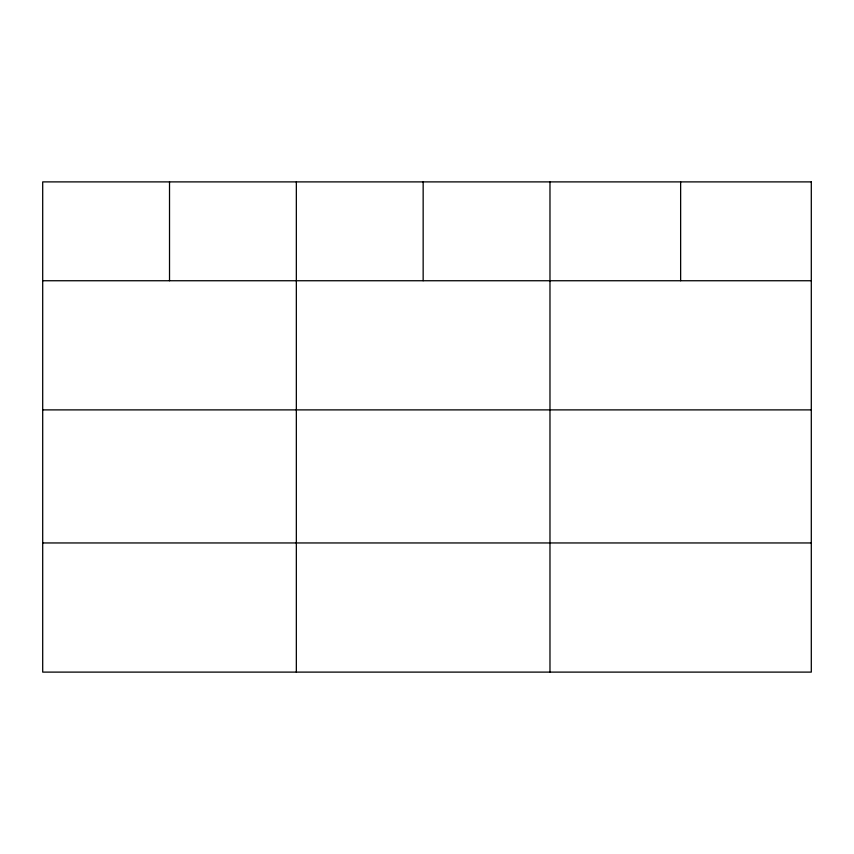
<?xml version="1.0" encoding="UTF-8"?>
<svg xmlns="http://www.w3.org/2000/svg" width="854" height="854" viewBox="0 0 854 854"><rect width="100%" height="100%" fill="white"/><g stroke="black" fill="none" stroke-linecap="round" stroke-linejoin="round"><path stroke-width="1.28" d="M42.7 280.742L811.3 280.742M42.7 409.888L811.3 409.888M42.7 542.952L811.3 542.952M680.638 181.891L680.638 280.742M549.976 181.891L549.976 672.109M423.157 181.891L423.157 280.742M296.338 181.891L296.338 672.109M169.519 181.891L169.519 280.742M811.3 181.891L42.7 181.891L42.7 672.109L811.3 672.109L811.3 181.891"/></g></svg>
